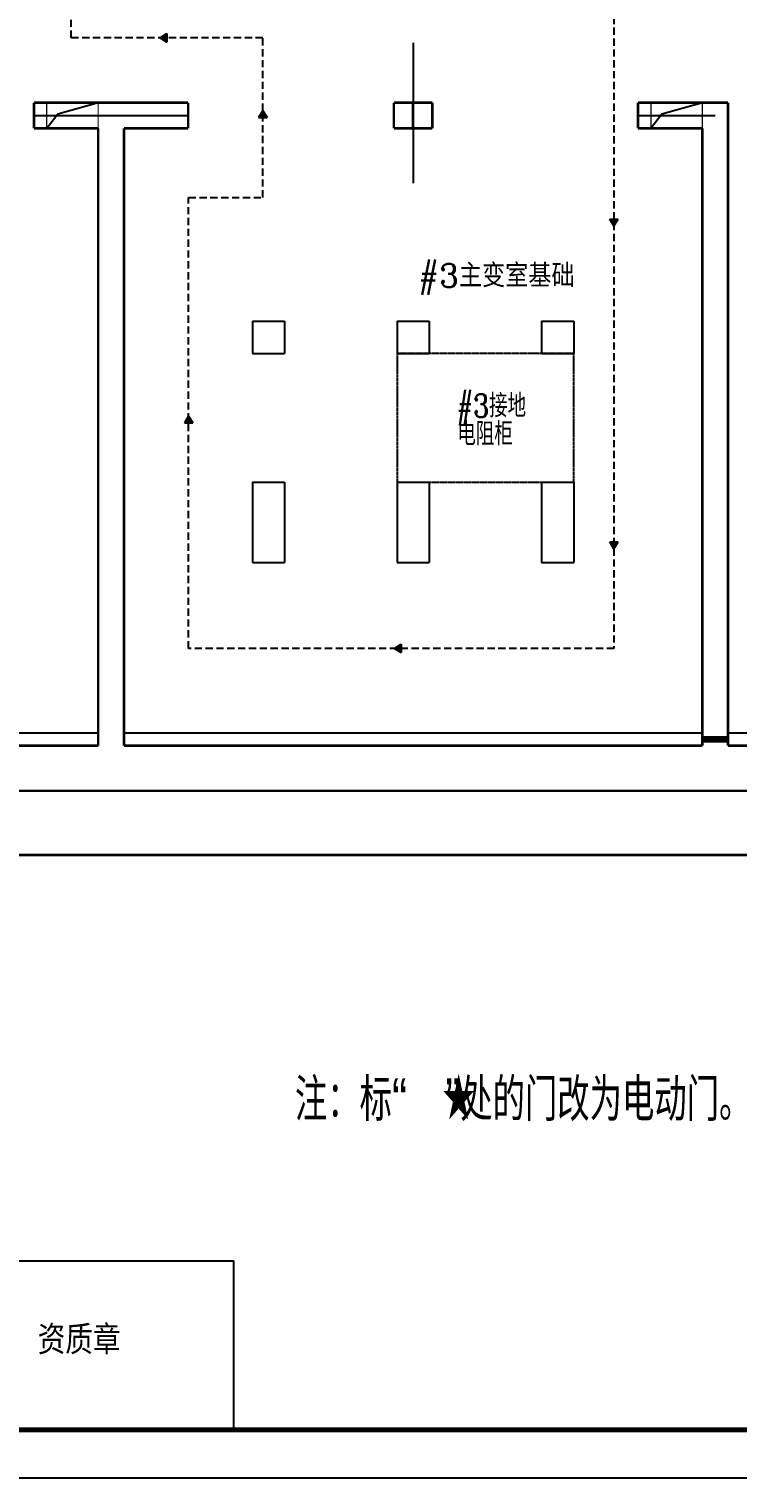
# Model space of a CAD drawing. Header units: millimetres. Extents: x -70627 to 13473, y 10065 to 69465.
# Drawn here: x -24925 to -10232, y 10065 to 40108 of the extents above; entities that cross this region are included whole.
import ezdxf
from ezdxf.enums import TextEntityAlignment as Align

# ---------------------------------------------------------------- set-up
doc = ezdxf.new("R2010")
doc.units = ezdxf.units.MM
for name, pattern in [('CEN', [34.5, 32, -1, 0.5, -1]), ('DASHED', [0.75, 0.5, -0.25]), ('HID4', [2, 1, -1])]:
    doc.linetypes.add(name, pattern=pattern)
doc.layers.add('$TD_AUDIT_GENERATED_(155)', color=7, linetype='Continuous', plot=False)
doc.layers.add('$TD_AUDIT_GENERATED_(3A53)', color=7, linetype='Continuous', plot=False)
for name, color, linetype in [('2', 2, 'Continuous'), ('CEN', 1, 'CEN'), ('HID4', 3, 'HID4'), ('Lz3_autosign', 7, 'Continuous'), ('tk', 7, 'Continuous')]:
    doc.layers.add(name, color=color, linetype=linetype)
doc.styles.add('$TD_AUDIT_GENERATED_(152)', font='', dxfattribs={"width": 0.75})
doc.styles.add('$TD_AUDIT_GENERATED_(174D)', font='', dxfattribs={"width": 0.9})
doc.styles.add('1', font='ROMANC.shx', dxfattribs={"width": 0.7, "bigfont": 'HZTXT1.shx'})
doc.styles.add('sepd.yb2', font='sepd_gbe.shx', dxfattribs={"width": 0.8, "bigfont": 'sepd_gbc.shx'})
doc.styles.add('sepd_yb2', font='sepd_gbe.shx', dxfattribs={"width": 0.8, "bigfont": 'sepd_gbc.shx'})
doc.styles.add('TBZT', font='')
doc.styles.get('$TD_AUDIT_GENERATED_(152)').set_extended_font_data('SimSun')
doc.styles.get('$TD_AUDIT_GENERATED_(174D)').set_extended_font_data('SimSun')
doc.styles.get('TBZT').set_extended_font_data('SimSun')

# ---------------------------------------------------------------- blocks, each defined once
blk = doc.blocks.new('$TD_AUDIT_GENERATED_(243E)')
at = {"layer": '$TD_AUDIT_GENERATED_(155)', "ltscale": 0.1}
blk.add_lwpolyline([(465.73, 76.31), (528.73, 76.31), (528.73, 41.31), (465.73, 41.31)], close=True, dxfattribs=at)
at = {"layer": '$TD_AUDIT_GENERATED_(3A53)'}
blk.add_lwpolyline([(29.24, 625.31), (870.24, 625.31), (870.24, 31.31), (29.24, 31.31)], close=True, dxfattribs=at)
at = {"layer": 'tk'}
blk.add_lwpolyline([(54.24, 615.31), (860.24, 615.31), (860.24, 41.31), (54.24, 41.31)], close=True, dxfattribs=at)
at = {"layer": 'tk', "const_width": 1}
blk.add_lwpolyline([(54.24, 41.31), (860.24, 41.31)], dxfattribs=at)
at = {"layer": '$TD_AUDIT_GENERATED_(155)', "ltscale": 0.1, "style": 'TBZT', "width": 0.8}
blk.add_text('\\M+5D7CA\\M+5D6CA\\M+5D5C2', height=5.25, dxfattribs=at).set_placement((488.07, 57.53))
at = {"layer": '$TD_AUDIT_GENERATED_(155)', "style": 'sepd_yb2', "flags": 1}
for tag, p in [('{LZCO-CB-W70-H36}', (140.29, 41.24)), ('{LZCO-ZZ-W63-H35-D10}', (528.73, 41.31))]:
    blk.add_attdef(tag, text='', height=4, dxfattribs=at).set_placement(p, align=Align.BOTTOM_RIGHT)
at = {"layer": 'tk', "style": 'sepd_yb2'}
for tag, height, p in [('\\M+5B9A4\\M+5B3CC1', 4, (779.7, 105.96)), ('\\M+5B9A4\\M+5B3CC', 6, (779.26, 103.63)), ('\\M+5BDD7\\M+5B6CE', 6, (833.05, 103.16)), ('\\M+5B9A4\\M+5B3CC2', 4, (779.11, 101.38)), ('\\M+5CDBC\\M+5C3FB1', 6, (820.24, 78.31)), ('\\M+5CDBC\\M+5C3FB', 6, (820.24, 74.31)), ('\\M+5CDBC\\M+5C3FB2', 6, (820.24, 70.31)), ('\\M+5B1C8\\M+5C0FD', 5, (740.37, 45.81)), ('\\M+5C8D5\\M+5C6DA', 5, (770.17, 45.81)), ('\\M+5CDBC\\M+5BAC5', 5, (827.28, 46.04))]:
    blk.add_attdef(tag, text='', height=height, dxfattribs=at).set_placement(p, align=Align.MIDDLE_CENTER)
at = {"layer": 'tk', "flags": 3}
for tag, height, style, width, p in [('N\\M+5C5FA\\M+5D7BC_T6_H7', 2, '$TD_AUDIT_GENERATED_(174D)', 0.8, (758.17, 93.99)), ('N\\M+5C5FA\\M+5D7BC\\M+5C8D5\\M+5C6DA_T5_H1.5', 1.5, 'TBZT', 0.65, (774.04, 93.96)), ('N\\M+5C9F3\\M+5BACB\\M+5D2BB_T6_H7', 2, '$TD_AUDIT_GENERATED_(174D)', 0.8, (758.17, 85.99)), ('N\\M+5C9F3\\M+5BACB\\M+5D2BB\\M+5C8D5\\M+5C6DA_T5_H1.5', 1.5, 'TBZT', 0.65, (774.05, 86.15)), ('N\\M+5C9F3\\M+5BACB\\M+5B6FE_T6_H7', 2, '$TD_AUDIT_GENERATED_(174D)', 0.8, (758.17, 77.99)), ('N\\M+5C9F3\\M+5BACB\\M+5B6FE\\M+5C8D5\\M+5C6DA_T5_H1.5', 1.5, 'TBZT', 0.65, (773.93, 78.11)), ('N\\M+5D0A3\\M+5BACB_T6_H7', 2, '$TD_AUDIT_GENERATED_(174D)', 0.8, (758.28, 69.99)), ('N\\M+5D0A3\\M+5BACB\\M+5C8D5\\M+5C6DA_T5_H1.5', 1.5, 'TBZT', 0.65, (773.94, 69.85)), ('N\\M+5C9E8\\M+5BCC6_T6_H7', 2, '$TD_AUDIT_GENERATED_(174D)', 0.8, (758.17, 61.99)), ('N\\M+5C9E8\\M+5BCC6\\M+5C8D5\\M+5C6DA_T5_H1.5', 1.5, 'TBZT', 0.65, (773.5, 62.19)), ('N\\M+5D6C6\\M+5CDBC_T6_H7', 2, '$TD_AUDIT_GENERATED_(174D)', 0.8, (758.06, 53.99)), ('N\\M+5D6C6\\M+5CDBC\\M+5C8D5\\M+5C6DA_T5_H1.5', 1.5, 'TBZT', 0.65, (773.61, 54.1))]:
    blk.add_attdef(tag, text='', height=height, dxfattribs=dict(at, style=style, width=width)).set_placement(p, align=Align.MIDDLE_CENTER)
at = {"layer": 'tk', "style": '$TD_AUDIT_GENERATED_(152)', "width": 0.8, "flags": 3}
for tag, p in [('LZCO_NCB-W70-H36_T7', (143.8, 77.31)), ('LZCO_NZZ-W63-H35_T7', (528.73, 76.31))]:
    blk.add_attdef(tag, text='', height=3, dxfattribs=at).set_placement(p, align=Align.TOP_RIGHT)
blk.add_attdef('LZHQINS_N5__0__\\M+5BBE1\\M+5C7A9\\M+5C0B8.DWG__0__1_T8', text='', height=3, dxfattribs=at).set_placement((720.24, 41.31), align=Align.BOTTOM_RIGHT)
blk.add_attdef('LZFRAME', (812.74, 35.32), '', height=3, dxfattribs=at)

msp = doc.modelspace()

# ---------------------------------------------------------------- hatches: boundary and pattern name
at = {"layer": 'Lz3_autosign'}
for points in [[(-22201, 39926), (-22062, 39837), (-22062, 40015)], [(-20072, 38410), (-19983, 38270), (-20160, 38270)], [(-12786, 36025), (-12698, 36165), (-12875, 36165)], [(-21612, 32081), (-21523, 31941), (-21701, 31941)], [(-12786, 29332), (-12698, 29472), (-12875, 29472)], [(-17339, 27267), (-17199, 27178), (-17199, 27356)]]:
    msp.add_hatch(color=3, dxfattribs=at).paths.add_polyline_path(points)

# ---------------------------------------------------------------- linework, layer by layer
at = {"color": 7}
for p, q in [((-24326, 38350), (-23489, 38583)), ((-11790, 38350), (-10952, 38583)), ((-24556, 38050), (-24326, 38350)), ((-12019, 38050), (-11790, 38350))]:
    msp.add_line(p, q, dxfattribs=at)
at = {"linetype": 'HID4'}
for p, q in [((-17287, 33382), (-17287, 30715)), ((-13620, 33382), (-17287, 33382)), ((-13620, 30715), (-13620, 33382)), ((-17287, 30715), (-13620, 30715))]:
    msp.add_line(p, q, dxfattribs=at)
at = {"layer": '2', "color": 7}
for p, q in [((-35491, 25514), (-23489, 25514)), ((-22955, 25514), (-10952, 25514)), ((-10419, 25514), (383, 25514))]:
    msp.add_line(p, q, dxfattribs=at)
for points, const_width in [([(-24822, 38583), (-21622, 38583)], 53.3), ([(-24822, 38583), (-24822, 38050)], 53.3), ([(-24556, 38583), (-24556, 38050)], 26.7), ([(-23489, 38583), (-23489, 38050)], 26.7), ([(-21622, 38583), (-21622, 38050)], 53.3), ([(-17354, 38583), (-16554, 38583)], 53.3), ([(-17354, 38583), (-17354, 38050)], 53.3), ([(-16954, 38583), (-16954, 38050)], 53.3), ([(-16554, 38583), (-16554, 38050)], 53.3), ([(-12286, 38583), (-10419, 38583)], 53.3), ([(-12286, 38583), (-12286, 38050)], 53.3), ([(-12019, 38583), (-12019, 38050)], 26.7), ([(-10952, 38583), (-10952, 38050)], 26.7), ([(-10419, 38583), (-10419, 25247)], 53.3), ([(-24822, 38050), (-23489, 38050)], 53.3), ([(-23489, 38050), (-23489, 25247)], 53.3), ([(-22955, 38050), (-22955, 25247)], 53.3), ([(-22955, 38050), (-21622, 38050)], 53.3), ([(-17354, 38050), (-16554, 38050)], 53.3), ([(-12286, 38050), (-10952, 38050)], 53.3), ([(-10952, 38050), (-10952, 25247)], 53.3), ([(-35491, 25247), (-23489, 25247)], 53.3), ([(-22955, 25247), (-10952, 25247)], 53.3), ([(-10419, 25247), (650, 25247)], 53.3), ([(-61631, 24313), (1584, 24313)], 53.3), ([(-62964, 22980), (2917, 22980)], 53.3)]:
    msp.add_lwpolyline(points, dxfattribs=dict(at, const_width=const_width))
at = {"layer": 'CEN', "color": 7}
for p, q in [((-16954, 39823), (-16954, 36914)), ((-24822, 38316), (-21622, 38316)), ((-12286, 38316), (-10686, 38316)), ((-20288, 34049), (-20288, 33382)), ((-20288, 34049), (-19621, 34049)), ((-19621, 34049), (-19621, 33382)), ((-17287, 34049), (-17287, 33382)), ((-17287, 34049), (-16620, 34049)), ((-16620, 34049), (-16620, 33382)), ((-14287, 34049), (-14287, 33382)), ((-14287, 34049), (-13620, 34049)), ((-13620, 34049), (-13620, 33382)), ((-20288, 33382), (-19621, 33382)), ((-17287, 33382), (-16620, 33382)), ((-14287, 33382), (-13620, 33382)), ((-20288, 30715), (-20288, 29048)), ((-20288, 30715), (-19621, 30715)), ((-19621, 30715), (-19621, 29048)), ((-17287, 30715), (-17287, 29048)), ((-17287, 30715), (-16620, 30715)), ((-16620, 30715), (-16620, 29048)), ((-14287, 30715), (-14287, 29048)), ((-14287, 30715), (-13620, 30715)), ((-13620, 30715), (-13620, 29048)), ((-20288, 29048), (-19621, 29048)), ((-17287, 29048), (-16620, 29048)), ((-14287, 29048), (-13620, 29048))]:
    msp.add_line(p, q, dxfattribs=at)
at = {"layer": 'HID4', "color": 7, "const_width": 133}
msp.add_lwpolyline([(-10419, 25380), (-10952, 25380)], dxfattribs=at)
at = {"layer": 'Lz3_autosign', "color": 3, "linetype": 'DASHED', "ltscale": 300}
for p, q in [((-24051, 39926), (-24051, 46024)), ((-12786, 40586), (-12786, 27267)), ((-20072, 39926), (-24051, 39926)), ((-20072, 36615), (-20072, 39926)), ((-21612, 27267), (-21612, 36615)), ((-21612, 36615), (-20072, 36615)), ((-12786, 27267), (-21612, 27267))]:
    msp.add_line(p, q, dxfattribs=at)
at = {"layer": 'Lz3_autosign', "color": 3}
for p, q in [((-22201, 39926), (-22062, 40015)), ((-22062, 40015), (-22062, 39837)), ((-22201, 39926), (-22062, 39837)), ((-20072, 38410), (-20160, 38270)), ((-20160, 38270), (-19983, 38270)), ((-20072, 38410), (-19983, 38270)), ((-12875, 36165), (-12698, 36165)), ((-12786, 36025), (-12875, 36165)), ((-12786, 36025), (-12698, 36165)), ((-21612, 32081), (-21701, 31941)), ((-21701, 31941), (-21523, 31941)), ((-21612, 32081), (-21523, 31941)), ((-12875, 29472), (-12698, 29472)), ((-12786, 29332), (-12875, 29472)), ((-12786, 29332), (-12698, 29472)), ((-17339, 27267), (-17199, 27356)), ((-17199, 27356), (-17199, 27178)), ((-17339, 27267), (-17199, 27178))]:
    msp.add_line(p, q, dxfattribs=at)

# ---------------------------------------------------------------- block references
at = {"xscale": 100, "yscale": 100, "zscale": 100}
msp.add_blockref('$TD_AUDIT_GENERATED_(243E)', (-73551, 6934), dxfattribs=at)

# ---------------------------------------------------------------- texts
at = {"color": 7, "style": '1'}
msp.add_text('#3\\M+5D6F7\\M+5B1E4\\M+5CAD2\\M+5BBF9\\M+5B4A1', height=480.11, dxfattribs=at).set_placement((-16847, 34756))
at = {"color": 7, "style": '1', "width": 0.8}
for s, p in [('#3\\M+5BDD3\\M+5B5D8', (-16053, 32057)), ('\\M+5B5E7\\M+5D7E8\\M+5B9F1', (-16037, 31472))]:
    msp.add_text(s, height=480.11, dxfattribs=at).set_placement(p)
at = {"ltscale": 200, "style": 'sepd_yb2', "width": 0.8}
msp.add_text('\\M+5D7A2\\M+5A3BA\\M+5B1EA\\M+5A1B0   \\M+5A1B1\\M+5B4A6\\M+5B5C4\\M+5C3C5\\M+5B8C4\\M+5CEAA\\M+5B5E7\\M+5B6AF\\M+5C3C5\\M+5A1A3', height=883.366, dxfattribs=at).set_placement((-14671, 17466), align=Align.CENTER)
at = {"color": 6, "style": 'sepd.yb2', "width": 0.8}
msp.add_text('\\M+5A1EF', height=885.6, dxfattribs=at).set_placement((-16345, 17486))

doc.saveas('drawing.dxf')
